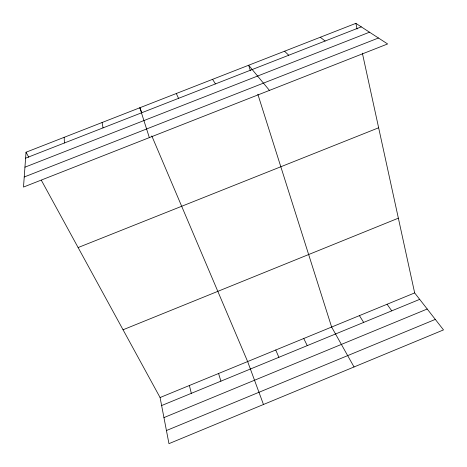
<?xml version="1.0" encoding="UTF-8"?>
<svg xmlns="http://www.w3.org/2000/svg" width="467" height="467" viewBox="0 0 467 467"><rect width="100%" height="100%" fill="white"/><g stroke="black" fill="none" stroke-linecap="round" stroke-linejoin="round"><path stroke-width="0.7" d="M26.024 152.23L23.502 187.063L387.628 43.956L355.866 23.35L26.024 152.23L28.808 157.326M163.946 417.597L427.217 309.02M166.439 430.539L435.308 319.399M160.082 397.54L414.667 292.92L443.498 329.906L168.961 443.65L160.082 397.54L41.335 180.244M161.623 405.554L419.687 299.359M123.049 329.772L398.363 218.177M78.117 247.551L378.644 127.777M25.597 158.167L361.289 26.87M24.944 167.18L369.514 32.205M24.231 176.987L378.457 38.008M320.298 37.249L325.108 41.02M284.561 51.212L288.746 55.246M269.453 90.4L248.648 65.246L250.4 70.768M387.09 304.251L391.743 310.859M212.555 79.349L215.468 83.902M359.415 315.622L363.688 322.399M354.039 366.969L331.628 327.04L257.837 94.246M303.743 338.505L307.263 345.621M176.287 93.517L178.557 98.344M275.74 350.011L278.881 357.302M141.828 112.454L139.837 107.76L149.341 137.607M151.793 135.915L247.638 361.557L263.47 404.498M218.568 373.507L220.92 381.154M189.38 385.497L191.33 393.331M355.866 23.35L357.103 29.03M362.369 53.168L414.667 292.92M102.092 122.506L103.038 127.882M64.16 137.333L64.417 142.984"/></g></svg>
